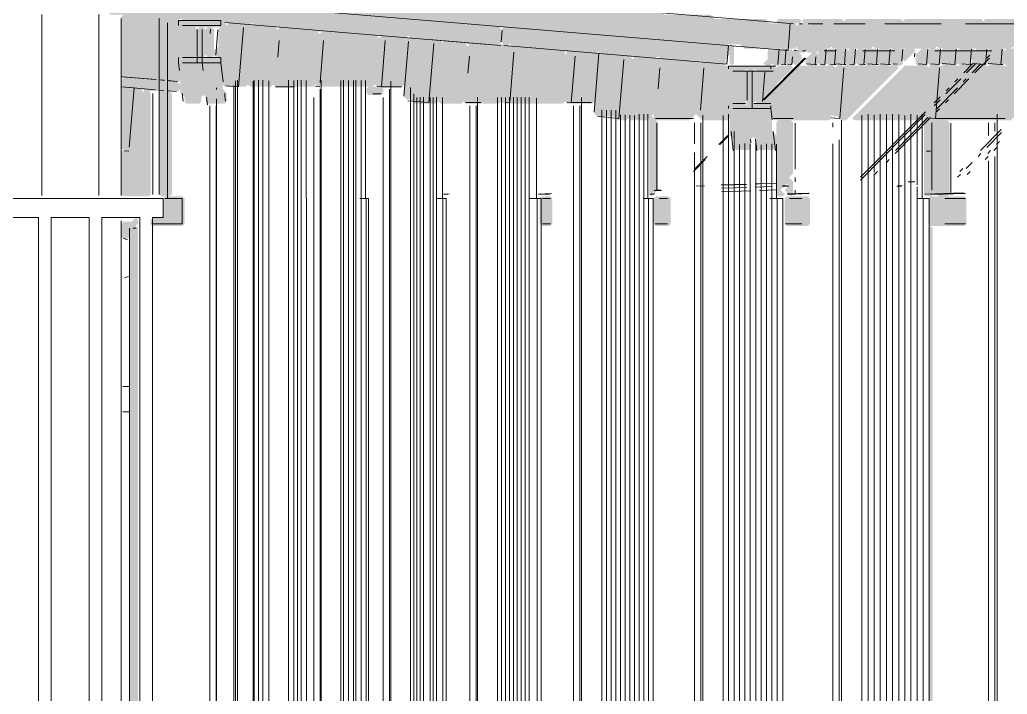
# Model space of a CAD drawing. Header units: millimetres. Extents: x 0 to 84100, y 0 to 59400.
# Drawn here: x 48104 to 50441, y 15711 to 17308 of the extents above; entities that cross this region are included whole.
import ezdxf

# ---------------------------------------------------------------- set-up
doc = ezdxf.new("R2010")
doc.units = ezdxf.units.MM
doc.layers.add('10_見えがかり', color=7, linetype='Continuous', lineweight=13)
doc.layers.add('12_見えがかり（ガラス）', color=5, linetype='Continuous', lineweight=9)

msp = doc.modelspace()

# ---------------------------------------------------------------- hatches: boundary and pattern name
at = {"layer": '10_見えがかり', "true_color": 0xbdbdbd}
for points in [[(43139, 17859.7), (43249, 17859.7), (43259, 17849.7), (43369, 17849.7), (43379, 17839.7), (43489, 17839.7), (43499, 17829.7), (43609, 17829.7), (43619, 17819.7), (43729, 17819.7), (43739, 17809.7), (43849, 17809.7), (43859, 17799.7), (43969, 17799.7), (43979, 17789.7), (44089, 17789.7), (44099, 17779.7), (44209, 17779.7), (44219, 17769.7), (44329, 17769.7), (44339, 17759.7), (44449, 17759.7), (44459, 17749.7), (44569, 17749.7), (44579, 17739.7), (44689, 17739.7), (44699, 17729.7), (44809, 17729.7), (44819, 17719.7), (44929, 17719.7), (44939, 17709.7), (45049, 17709.7), (45059, 17699.7), (45169, 17699.7), (45179, 17689.7), (45289, 17689.7), (45299, 17679.7), (45409, 17679.7), (45419, 17669.7), (45529, 17669.7), (45539, 17659.7), (45649, 17659.7), (45659, 17649.7), (45769, 17649.7), (45779, 17639.7), (45889, 17639.7), (45899, 17629.7), (46009, 17629.7), (46019, 17619.7), (46129, 17619.7), (46139, 17609.7), (46249, 17609.7), (46259, 17599.7), (46369, 17599.7), (46379, 17589.7), (46489, 17589.7), (46499, 17579.7), (46609, 17579.7), (46619, 17569.7), (46729, 17569.7), (46739, 17559.7), (46849, 17559.7), (46859, 17549.7), (46969, 17549.7), (46979, 17539.7), (47089, 17539.7), (47099, 17529.7), (47209, 17529.7), (47219, 17519.7), (47329, 17519.7), (47339, 17509.7), (47449, 17509.7), (47459, 17499.7), (47569, 17499.7), (47579, 17489.7), (47689, 17489.7), (47699, 17479.7), (47809, 17479.7), (47819, 17469.7), (47929, 17469.7), (47939, 17459.7), (48049, 17459.7), (48059, 17449.7), (48169, 17449.7), (48179, 17439.7), (48289, 17439.7), (48299, 17429.7), (48409, 17429.7), (48419, 17419.7), (48529, 17419.7), (48539, 17409.7), (48649, 17409.7), (48659, 17399.7), (48769, 17399.7), (48779, 17389.7), (48889, 17389.7), (48899, 17379.7), (49009, 17379.7), (49019, 17369.7), (49129, 17369.7), (49139, 17359.7), (49249, 17359.7), (49259, 17349.7), (49369, 17349.7), (49379, 17339.7), (49499, 17339.7), (49509, 17329.7), (49619, 17329.7), (49629, 17319.7), (49739, 17319.7), (49749, 17309.7), (49869, 17309.7), (49879, 17299.7), (49939, 17299.7), (49944, 17294.7), (49944, 17244.7), (49939, 17239.7), (49819, 17239.7), (49809, 17249.7), (49699, 17249.7), (49689, 17259.7), (49579, 17259.7), (49569, 17269.7), (49459, 17269.7), (49449, 17279.7), (49339, 17279.7), (49329, 17289.7), (49219, 17289.7), (49209, 17299.7), (49099, 17299.7), (49089, 17309.7), (48979, 17309.7), (48969, 17319.7), (48859, 17319.7), (48849, 17329.7), (48729, 17329.7), (48719, 17339.7), (48609, 17339.7), (48599, 17349.7), (48489, 17349.7), (48479, 17359.7), (48369, 17359.7), (48359, 17369.7), (48249, 17369.7), (48239, 17379.7), (48129, 17379.7), (48119, 17389.7), (48009, 17389.7), (47999, 17399.7), (47889, 17399.7), (47879, 17409.7), (47769, 17409.7), (47759, 17419.7), (47649, 17419.7), (47639, 17429.7), (47529, 17429.7), (47519, 17439.7), (47409, 17439.7), (47399, 17449.7), (47289, 17449.7), (47279, 17459.7), (47169, 17459.7), (47159, 17469.7), (47049, 17469.7), (47039, 17479.7), (46929, 17479.7), (46919, 17489.7), (46809, 17489.7), (46799, 17499.7), (46689, 17499.7), (46679, 17509.7), (46569, 17509.7), (46559, 17519.7), (46449, 17519.7), (46439, 17529.7), (46329, 17529.7), (46319, 17539.7), (46209, 17539.7), (46199, 17549.7), (46089, 17549.7), (46079, 17559.7), (45969, 17559.7), (45959, 17569.7), (45849, 17569.7), (45839, 17579.7), (45729, 17579.7), (45719, 17589.7), (45609, 17589.7), (45599, 17599.7), (45489, 17599.7), (45479, 17609.7), (45369, 17609.7), (45359, 17619.7), (45249, 17619.7), (45239, 17629.7), (45129, 17629.7), (45119, 17639.7), (45009, 17639.7), (44999, 17649.7), (44889, 17649.7), (44879, 17659.7), (44769, 17659.7), (44759, 17669.7), (44649, 17669.7), (44639, 17679.7), (44529, 17679.7), (44519, 17689.7), (44409, 17689.7), (44399, 17699.7), (44289, 17699.7), (44279, 17709.7), (44169, 17709.7), (44159, 17719.7), (44049, 17719.7), (44039, 17729.7), (43929, 17729.7), (43919, 17739.7), (43809, 17739.7), (43799, 17749.7), (43689, 17749.7), (43679, 17759.7), (43569, 17759.7), (43559, 17769.7), (43449, 17769.7), (43439, 17779.7), (43329, 17779.7), (43319, 17789.7), (43209, 17789.7), (43199, 17799.7), (43089, 17799.7), (43079, 17809.7), (43059, 17809.7), (43054, 17814.7), (43054, 17834.7), (43064, 17844.7), (43064, 17864.7), (43069, 17869.7), (43129, 17869.7)], [(46569, 17509.7), (46679, 17509.7), (46689, 17499.7), (46799, 17499.7), (46809, 17489.7), (46919, 17489.7), (46929, 17479.7), (47039, 17479.7), (47049, 17469.7), (47159, 17469.7), (47169, 17459.7), (47279, 17459.7), (47289, 17449.7), (47399, 17449.7), (47409, 17439.7), (47519, 17439.7), (47529, 17429.7), (47639, 17429.7), (47649, 17419.7), (47759, 17419.7), (47769, 17409.7), (47879, 17409.7), (47889, 17399.7), (47999, 17399.7), (48009, 17389.7), (48119, 17389.7), (48129, 17379.7), (48239, 17379.7), (48249, 17369.7), (48359, 17369.7), (48369, 17359.7), (48479, 17359.7), (48489, 17349.7), (48599, 17349.7), (48609, 17339.7), (48719, 17339.7), (48729, 17329.7), (48849, 17329.7), (48859, 17319.7), (48969, 17319.7), (48979, 17309.7), (49089, 17309.7), (49099, 17299.7), (49209, 17299.7), (49219, 17289.7), (49239, 17289.7), (49244, 17284.7), (49244, 17254.7), (49239, 17249.7), (49159, 17249.7), (49149, 17259.7), (49039, 17259.7), (49029, 17269.7), (48919, 17269.7), (48909, 17279.7), (48799, 17279.7), (48789, 17289.7), (48679, 17289.7), (48669, 17299.7), (48589, 17299.7), (48579, 17309.7), (48449, 17309.7), (48439, 17309.7), (48429, 17319.7), (48319, 17319.7), (48309, 17329.7), (48199, 17329.7), (48189, 17339.7), (48079, 17339.7), (48069, 17349.7), (47959, 17349.7), (47949, 17359.7), (47839, 17359.7), (47829, 17369.7), (47719, 17369.7), (47709, 17379.7), (47599, 17379.7), (47589, 17389.7), (47479, 17389.7), (47469, 17399.7), (47359, 17399.7), (47349, 17409.7), (47239, 17409.7), (47229, 17419.7), (47119, 17419.7), (47109, 17429.7), (46999, 17429.7), (46989, 17439.7), (46879, 17439.7), (46869, 17449.7), (46759, 17449.7), (46749, 17459.7), (46639, 17459.7), (46629, 17469.7), (46519, 17469.7), (46509, 17479.7), (46469, 17479.7), (46464, 17484.7), (46464, 17504.7), (46479, 17519.7), (46559, 17519.7)], [(48349, 17169.7), (48344, 17174.7), (48344, 17314.7), (48349, 17319.7), (48429, 17319.7), (48439, 17309.7), (48434, 17304.7), (48434, 17169.7)], [(48484, 17304.7), (48484, 17294.7), (48489, 17289.7), (48519, 17289.7), (48524, 17284.7), (48524, 17224.7), (48519, 17219.7), (48489, 17219.7), (48484, 17214.7), (48484, 17164.7), (48479, 17159.7), (48454, 17159.7), (48454, 17304.7), (48449, 17309.7), (48479, 17309.7)], [(48594, 17294.7), (48589, 17289.7), (48489, 17289.7), (48484, 17294.7), (48484, 17304.7), (48489, 17309.7), (48579, 17309.7)], [(48654, 17294.7), (48654, 17264.7), (48644, 17254.7), (48644, 17154.7), (48639, 17149.7), (48589, 17149.7), (48584, 17154.7), (48584, 17214.7), (48579, 17219.7), (48569, 17219.7), (48564, 17224.7), (48564, 17234.7), (48574, 17244.7), (48574, 17284.7), (48579, 17289.7), (48589, 17289.7), (48599, 17299.7), (48649, 17299.7)], [(48679, 17289.7), (48709, 17289.7), (48714, 17284.7), (48714, 17274.7), (48704, 17264.7), (48704, 17154.7), (48699, 17149.7), (48649, 17149.7), (48644, 17154.7), (48644, 17254.7), (48654, 17264.7), (48654, 17294.7), (48659, 17299.7), (48669, 17299.7)], [(49949, 17299.7), (49899, 17299.7), (49894, 17304.7), (49899, 17309.7), (49949, 17309.7), (49954, 17304.7)], [(49974, 17294.7), (49964, 17284.7), (49964, 17234.7), (49959, 17229.7), (49949, 17229.7), (49944, 17234.7), (49944, 17294.7), (49949, 17299.7), (49969, 17299.7)], [(50059, 17299.7), (50129, 17299.7), (50134, 17294.7), (50134, 17264.7), (50124, 17254.7), (50124, 17244.7), (50119, 17239.7), (50029, 17239.7), (50024, 17244.7), (50024, 17274.7), (50034, 17284.7), (50034, 17294.7), (50029, 17299.7), (49959, 17299.7), (49954, 17304.7), (49959, 17309.7), (50049, 17309.7)], [(50034, 17284.7), (50024, 17274.7), (50024, 17244.7), (50019, 17239.7), (49999, 17239.7), (49989, 17229.7), (49969, 17229.7), (49964, 17234.7), (49964, 17284.7), (49979, 17299.7), (50029, 17299.7), (50034, 17294.7)], [(50199, 17299.7), (50269, 17299.7), (50274, 17294.7), (50274, 17244.7), (50269, 17239.7), (50129, 17239.7), (50124, 17244.7), (50124, 17254.7), (50134, 17264.7), (50134, 17294.7), (50129, 17299.7), (50059, 17299.7), (50054, 17304.7), (50059, 17309.7), (50189, 17309.7)], [(50389, 17299.7), (50449, 17299.7), (50454, 17294.7), (50454, 17244.7), (50449, 17239.7), (50279, 17239.7), (50274, 17244.7), (50274, 17294.7), (50269, 17299.7), (50199, 17299.7), (50194, 17304.7), (50199, 17309.7), (50379, 17309.7)], [(50609, 17299.7), (50679, 17299.7), (50684, 17294.7), (50684, 17274.7), (50674, 17264.7), (50674, 17244.7), (50669, 17239.7), (50459, 17239.7), (50454, 17244.7), (50454, 17294.7), (50449, 17299.7), (50389, 17299.7), (50384, 17304.7), (50389, 17309.7), (50599, 17309.7)], [(48544, 17284.7), (48544, 17224.7), (48534, 17214.7), (48534, 17164.7), (48529, 17159.7), (48524, 17164.7), (48524, 17284.7), (48529, 17289.7), (48539, 17289.7)], [(48559, 17219.7), (48549, 17219.7), (48544, 17224.7), (48544, 17284.7), (48549, 17289.7), (48559, 17289.7), (48564, 17284.7), (48564, 17224.7)], [(48799, 17279.7), (48809, 17279.7), (48814, 17274.7), (48804, 17264.7), (48804, 17154.7), (48799, 17149.7), (48709, 17149.7), (48704, 17154.7), (48704, 17264.7), (48714, 17274.7), (48714, 17284.7), (48719, 17289.7), (48789, 17289.7)], [(48919, 17269.7), (48949, 17269.7), (48954, 17264.7), (48944, 17254.7), (48944, 17154.7), (48939, 17149.7), (48809, 17149.7), (48804, 17154.7), (48804, 17264.7), (48819, 17279.7), (48909, 17279.7)], [(49024, 17264.7), (49024, 17204.7), (49014, 17194.7), (49014, 17154.7), (49009, 17149.7), (48949, 17149.7), (48944, 17154.7), (48944, 17254.7), (48959, 17269.7), (49019, 17269.7)], [(49039, 17259.7), (49099, 17259.7), (49104, 17254.7), (49104, 17224.7), (49094, 17214.7), (49094, 17114.7), (49089, 17109.7), (49039, 17109.7), (49029, 17119.7), (49019, 17119.7), (49014, 17124.7), (49014, 17194.7), (49024, 17204.7), (49024, 17264.7), (49029, 17269.7)], [(49339, 17279.7), (49449, 17279.7), (49459, 17269.7), (49569, 17269.7), (49579, 17259.7), (49689, 17259.7), (49699, 17249.7), (49779, 17249.7), (49784, 17244.7), (49784, 17224.7), (49774, 17214.7), (49774, 17204.7), (49769, 17199.7), (49759, 17199.7), (49749, 17209.7), (49639, 17209.7), (49629, 17219.7), (49519, 17219.7), (49509, 17229.7), (49399, 17229.7), (49389, 17239.7), (49279, 17239.7), (49269, 17249.7), (49249, 17249.7), (49244, 17254.7), (49244, 17284.7), (49249, 17289.7), (49329, 17289.7)], [(49164, 17244.7), (49164, 17234.7), (49154, 17224.7), (49154, 17114.7), (49149, 17109.7), (49099, 17109.7), (49094, 17114.7), (49094, 17214.7), (49104, 17224.7), (49104, 17254.7), (49109, 17259.7), (49149, 17259.7)], [(49264, 17244.7), (49254, 17234.7), (49254, 17124.7), (49239, 17109.7), (49159, 17109.7), (49154, 17114.7), (49154, 17224.7), (49164, 17234.7), (49164, 17244.7), (49169, 17249.7), (49259, 17249.7)], [(49279, 17239.7), (49389, 17239.7), (49394, 17234.7), (49394, 17114.7), (49389, 17109.7), (49249, 17109.7), (49244, 17114.7), (49254, 17124.7), (49254, 17234.7), (49269, 17249.7)], [(49794, 17244.7), (49794, 17204.7), (49789, 17199.7), (49784, 17204.7), (49784, 17244.7), (49789, 17249.7)], [(49474, 17224.7), (49474, 17164.7), (49464, 17154.7), (49464, 17114.7), (49459, 17109.7), (49399, 17109.7), (49394, 17114.7), (49394, 17224.7), (49399, 17229.7), (49469, 17229.7)], [(49519, 17219.7), (49549, 17219.7), (49554, 17214.7), (49554, 17184.7), (49544, 17174.7), (49544, 17074.7), (49539, 17069.7), (49519, 17069.7), (49509, 17079.7), (49469, 17079.7), (49464, 17084.7), (49464, 17154.7), (49474, 17164.7), (49474, 17224.7), (49479, 17229.7), (49509, 17229.7)], [(49884, 17234.7), (49884, 17204.7), (49879, 17199.7), (49869, 17199.7), (49864, 17204.7), (49874, 17214.7), (49874, 17234.7), (49879, 17239.7)], [(49904, 17234.7), (49904, 17204.7), (49899, 17199.7), (49889, 17199.7), (49884, 17204.7), (49884, 17234.7), (49889, 17239.7), (49899, 17239.7)], [(49924, 17234.7), (49914, 17224.7), (49914, 17204.7), (49909, 17199.7), (49904, 17204.7), (49904, 17234.7), (49909, 17239.7), (49919, 17239.7)], [(49934, 17234.7), (49934, 17204.7), (49929, 17199.7), (49919, 17199.7), (49914, 17204.7), (49914, 17224.7), (49929, 17239.7)], [(49954, 17224.7), (49954, 17214.7), (49939, 17199.7), (49934, 17204.7), (49934, 17234.7), (49939, 17239.7)], [(49994, 17224.7), (49994, 17204.7), (49989, 17199.7), (49969, 17199.7), (49964, 17204.7), (49964, 17214.7), (49979, 17229.7), (49989, 17229.7)], [(50014, 17234.7), (50014, 17204.7), (50009, 17199.7), (49999, 17199.7), (49994, 17204.7), (49994, 17234.7), (49999, 17239.7), (50009, 17239.7)], [(50034, 17234.7), (50034, 17204.7), (50029, 17199.7), (50019, 17199.7), (50014, 17204.7), (50014, 17234.7), (50019, 17239.7), (50029, 17239.7)], [(50064, 17234.7), (50064, 17214.7), (50049, 17199.7), (50039, 17199.7), (50034, 17204.7), (50034, 17234.7), (50039, 17239.7), (50059, 17239.7)], [(50084, 17234.7), (50084, 17204.7), (50079, 17199.7), (50059, 17199.7), (50054, 17204.7), (50064, 17214.7), (50064, 17234.7), (50069, 17239.7), (50079, 17239.7)], [(50104, 17234.7), (50104, 17204.7), (50099, 17199.7), (50089, 17199.7), (50084, 17204.7), (50084, 17234.7), (50089, 17239.7), (50099, 17239.7)], [(50134, 17234.7), (50134, 17204.7), (50129, 17199.7), (50109, 17199.7), (50104, 17204.7), (50104, 17234.7), (50109, 17239.7), (50129, 17239.7)], [(50164, 17234.7), (50164, 17204.7), (50159, 17199.7), (50139, 17199.7), (50134, 17204.7), (50134, 17234.7), (50139, 17239.7), (50159, 17239.7)], [(50194, 17234.7), (50194, 17204.7), (50189, 17199.7), (50169, 17199.7), (50164, 17204.7), (50164, 17234.7), (50169, 17239.7), (50189, 17239.7)], [(50224, 17234.7), (50199, 17209.7), (50194, 17214.7), (50194, 17234.7), (50199, 17239.7), (50219, 17239.7)], [(50254, 17234.7), (50254, 17204.7), (50249, 17199.7), (50229, 17199.7), (50224, 17204.7), (50224, 17224.7), (50239, 17239.7), (50249, 17239.7)], [(50284, 17234.7), (50284, 17204.7), (50279, 17199.7), (50259, 17199.7), (50254, 17204.7), (50254, 17234.7), (50259, 17239.7), (50279, 17239.7)], [(50324, 17234.7), (50324, 17204.7), (50319, 17199.7), (50289, 17199.7), (50284, 17204.7), (50284, 17234.7), (50289, 17239.7), (50319, 17239.7)], [(50364, 17234.7), (50364, 17224.7), (50354, 17214.7), (50354, 17204.7), (50349, 17199.7), (50329, 17199.7), (50324, 17204.7), (50324, 17234.7), (50329, 17239.7), (50359, 17239.7)], [(50394, 17234.7), (50394, 17204.7), (50389, 17199.7), (50369, 17199.7), (50354, 17214.7), (50364, 17224.7), (50364, 17234.7), (50369, 17239.7), (50389, 17239.7)], [(50434, 17234.7), (50434, 17204.7), (50429, 17199.7), (50399, 17199.7), (50394, 17204.7), (50394, 17234.7), (50399, 17239.7), (50429, 17239.7)], [(50474, 17234.7), (50464, 17224.7), (50464, 17204.7), (50459, 17199.7), (50439, 17199.7), (50434, 17204.7), (50434, 17234.7), (50439, 17239.7), (50469, 17239.7)], [(48584, 17214.7), (48584, 17144.7), (48594, 17134.7), (48594, 17114.7), (48589, 17109.7), (48549, 17109.7), (48544, 17114.7), (48544, 17124.7), (48539, 17129.7), (48534, 17124.7), (48534, 17114.7), (48529, 17109.7), (48499, 17109.7), (48494, 17114.7), (48494, 17124.7), (48484, 17134.7), (48484, 17214.7), (48489, 17219.7), (48519, 17219.7), (48524, 17214.7), (48524, 17164.7), (48529, 17159.7), (48534, 17164.7), (48534, 17214.7), (48539, 17219.7), (48579, 17219.7)], [(49614, 17214.7), (49614, 17204.7), (49604, 17194.7), (49604, 17084.7), (49599, 17079.7), (49594, 17074.7), (49589, 17069.7), (49549, 17069.7), (49544, 17074.7), (49544, 17174.7), (49554, 17184.7), (49554, 17214.7), (49559, 17219.7), (49609, 17219.7)], [(49639, 17209.7), (49709, 17209.7), (49714, 17204.7), (49704, 17194.7), (49704, 17084.7), (49689, 17069.7), (49609, 17069.7), (49604, 17074.7), (49604, 17194.7), (49614, 17204.7), (49614, 17214.7), (49619, 17219.7), (49629, 17219.7)], [(49759, 17199.7), (49779, 17199.7), (49789, 17189.7), (49819, 17189.7), (49824, 17184.7), (49824, 17114.7), (49819, 17109.7), (49789, 17109.7), (49784, 17104.7), (49784, 17074.7), (49779, 17069.7), (49719, 17069.7), (49704, 17084.7), (49704, 17194.7), (49719, 17209.7), (49749, 17209.7)], [(49894, 17194.7), (49889, 17189.7), (49789, 17189.7), (49784, 17194.7), (49789, 17199.7), (49889, 17199.7)], [(50034, 17194.7), (50024, 17184.7), (50024, 17074.7), (50019, 17069.7), (49929, 17069.7), (49899, 17069.7), (49889, 17069.7), (49884, 17074.7), (49884, 17104.7), (49879, 17109.7), (49849, 17109.7), (49844, 17114.7), (49844, 17184.7), (49849, 17189.7), (49889, 17189.7), (49899, 17199.7), (49929, 17199.7), (49934, 17194.7), (49894, 17154.7), (49899, 17149.7), (49949, 17199.7), (50029, 17199.7)], [(50059, 17069.7), (50049, 17069.7), (50039, 17079.7), (50029, 17079.7), (50024, 17084.7), (50024, 17184.7), (50039, 17199.7), (50179, 17199.7), (50184, 17194.7)], [(50254, 17174.7), (50244, 17164.7), (50244, 17074.7), (50239, 17069.7), (50079, 17069.7), (50074, 17074.7), (50199, 17199.7), (50249, 17199.7), (50254, 17194.7)], [(50514, 17204.7), (50514, 17144.7), (50504, 17134.7), (50504, 17124.7), (50449, 17069.7), (50299, 17069.7), (50269, 17069.7), (50259, 17079.7), (50249, 17079.7), (50244, 17084.7), (50244, 17164.7), (50254, 17174.7), (50254, 17194.7), (50259, 17199.7), (50349, 17199.7), (50359, 17209.7), (50369, 17199.7), (50499, 17199.7), (50509, 17209.7)], [(49844, 17184.7), (49844, 17114.7), (49834, 17104.7), (49834, 17064.7), (49829, 17059.7), (49824, 17064.7), (49824, 17184.7), (49829, 17189.7), (49839, 17189.7)], [(48399, 17139.7), (48389, 17149.7), (48349, 17149.7), (48344, 17154.7), (48344, 17164.7), (48349, 17169.7), (48434, 17169.7), (48434, 17139.7)], [(48484, 17154.7), (48484, 17144.7), (48479, 17139.7), (48459, 17139.7), (48454, 17144.7), (48454, 17159.7), (48479, 17159.7)], [(48394, 17144.7), (48394, 17104.7), (48384, 17094.7), (48384, 17004.7), (48379, 16999.7), (48349, 16999.7), (48344, 17004.7), (48344, 17144.7), (48349, 17149.7), (48389, 17149.7)], [(48409, 16889.7), (48349, 16889.7), (48344, 16894.7), (48344, 16994.7), (48349, 16999.7), (48379, 16999.7), (48384, 17004.7), (48384, 17094.7), (48394, 17104.7), (48394, 17134.7), (48399, 17139.7), (48409, 17139.7), (48414, 17134.7), (48414, 16894.7)], [(48964, 17144.7), (48964, 17134.7), (48959, 17129.7), (48929, 17129.7), (48924, 17134.7), (48924, 17144.7), (48929, 17149.7), (48959, 17149.7)], [(49884, 17104.7), (49884, 17044.7), (49894, 17034.7), (49894, 17004.7), (49889, 16999.7), (49849, 16999.7), (49844, 17004.7), (49844, 17024.7), (49839, 17029.7), (49834, 17024.7), (49834, 17004.7), (49829, 16999.7), (49799, 16999.7), (49794, 17004.7), (49794, 17024.7), (49784, 17034.7), (49784, 17104.7), (49789, 17109.7), (49819, 17109.7), (49824, 17104.7), (49824, 17064.7), (49829, 17059.7), (49834, 17064.7), (49834, 17104.7), (49839, 17109.7), (49879, 17109.7)], [(48384, 16834.7), (48384, 16824.7), (48379, 16819.7), (48369, 16819.7), (48364, 16814.7), (48364, 16794.7), (48359, 16789.7), (48349, 16789.7), (48344, 16794.7), (48344, 16824.7), (48349, 16829.7), (48369, 16829.7), (48379, 16839.7)]]:
    msp.add_hatch(color=8, dxfattribs=at).paths.add_polyline_path(points)
at = {"layer": '10_見えがかり', "true_color": 0xe9dcc4}
for points in [[(48494, 16884.7), (48494, 16824.7), (48489, 16819.7), (48419, 16819.7), (48414, 16824.7), (48414, 16834.7), (48419, 16839.7), (48439, 16839.7), (48444, 16844.7), (48444, 16884.7), (48449, 16889.7), (48459, 16889.7), (48489, 16889.7)], [(49364, 16884.7), (49364, 16824.7), (49359, 16819.7), (49339, 16819.7), (49334, 16824.7), (49334, 16884.7), (49339, 16889.7), (49359, 16889.7)], [(49644, 16884.7), (49644, 16824.7), (49639, 16819.7), (49609, 16819.7), (49604, 16824.7), (49604, 16884.7), (49609, 16889.7), (49639, 16889.7)], [(49974, 16884.7), (49974, 16824.7), (49969, 16819.7), (49919, 16819.7), (49914, 16824.7), (49914, 16884.7), (49919, 16889.7), (49929, 16889.7), (49969, 16889.7)], [(50344, 16884.7), (50344, 16824.7), (50339, 16819.7), (50259, 16819.7), (50254, 16824.7), (50254, 16884.7), (50259, 16889.7), (50279, 16889.7), (50299, 16889.7), (50339, 16889.7)], [(48384, 16814.7), (48384, 14444.7), (48379, 14439.7), (48369, 14439.7), (48364, 14444.7), (48364, 16814.7), (48369, 16819.7), (48379, 16819.7)], [(50264, 16814.7), (50264, 14444.7), (50259, 14439.7), (50254, 14444.7), (50254, 16814.7), (50259, 16819.7)]]:
    msp.add_hatch(color=8, dxfattribs=at).paths.add_polyline_path(points)
at = {"layer": '12_見えがかり（ガラス）', "true_color": 0xdce9f2}
for points in [[(48449, 17309.7), (48454, 17304.7), (48454, 17144.7), (48464, 17134.7), (48464, 16894.7), (48459, 16889.7), (48439, 16889.7), (48434, 16894.7), (48434, 17304.7), (48439, 17309.7)], [(49599, 17079.7), (49614, 17064.7), (49614, 16904.7), (49599, 16889.7), (49594, 16894.7), (49594, 17074.7)], [(49929, 17069.7), (49934, 17064.7), (49934, 16944.7), (49924, 16934.7), (49934, 16924.7), (49934, 16894.7), (49929, 16889.7), (49914, 16904.7), (49924, 16914.7), (49919, 16919.7), (49904, 16904.7), (49914, 16894.7), (49909, 16889.7), (49899, 16889.7), (49894, 16894.7), (49894, 17064.7), (49899, 17069.7)], [(50259, 17079.7), (50269, 17069.7), (50299, 17069.7), (50304, 17064.7), (50304, 16894.7), (50299, 16889.7), (50279, 16889.7), (50269, 16899.7), (50259, 16889.7), (50249, 16889.7), (50244, 16894.7), (50244, 17074.7), (50249, 17079.7)]]:
    msp.add_hatch(color=8, dxfattribs=at).paths.add_polyline_path(points)

# ---------------------------------------------------------------- linework, layer by layer
at = {"layer": '10_見えがかり'}
for points in [[(49927.3, 17299), (43061.8, 17870.4)], [(49922, 17235.4), (43056.5, 17806.9)], [(48156.2, 17320.7), (48156.2, 16892.1)], [(48156.2, 16892.1), (48156.2, 17320.7)], [(48291.2, 17320.7), (48291.2, 16892.1)], [(48291.2, 17320.7), (48291.2, 16892.1)], [(48343.7, 16892.1), (48343.7, 17310.8)], [(48479.5, 17294.4), (48479.5, 17306.4)], [(48479.5, 17306.4), (48579.5, 17306.4)], [(48579.5, 17294.4), (48489.5, 17294.4)], [(48523.5, 17294.4), (48535.5, 17294.4)], [(48579.5, 17294.4), (48579.5, 17306.4)], [(48589, 17301.5), (48877.9, 17277.4)], [(49922, 17235.4), (49927.3, 17299)], [(49927.3, 17299), (49934.5, 17298.7)], [(49949, 17298.3), (49955.8, 17298.3)], [(49969.4, 17298.3), (50004.3, 17298.3)], [(50030.5, 17298.3), (50104.5, 17298.3)], [(50151.2, 17298.3), (50274.7, 17298.3)], [(50274.7, 17298.3), (50284.3, 17298.3)], [(50342.1, 17298.3), (50457.7, 17298.3)], [(48523.5, 17206.4), (48523.5, 17284.6)], [(48535.5, 17206.4), (48535.5, 17284.6)], [(48554.5, 17275.6), (48555.3, 17285.5)], [(48572.9, 17283.9), (48568, 17224.1)], [(48633.6, 17289.5), (48621.9, 17149.4)], [(49242.2, 17247.1), (48877.9, 17277.4)], [(49243, 17256), (49245.2, 17282.8)], [(48718.1, 17259), (48714.8, 17219.2)], [(48823, 17259), (48814.7, 17159.4)], [(48968.9, 17259), (48959.8, 17149.4)], [(49023.8, 17256.4), (49013, 17126.8)], [(49083.6, 17251.4), (49071.9, 17111.9)], [(49242.2, 17247.1), (49072.9, 17261.2)], [(49249.2, 17246.7), (49777.3, 17202.7)], [(49777.3, 17202.7), (49781, 17247.4)], [(49167.9, 17221.5), (49164.6, 17181.7)], [(49273.4, 17231.5), (49263.5, 17111.9)], [(49418.1, 17221.5), (49409, 17111.9)], [(49474.6, 17228.9), (49463, 17089.3)], [(49898, 17202.2), (49901, 17238)], [(49914.5, 17202.2), (49917.5, 17238)], [(49936.5, 17234.9), (49943.7, 17234.7)], [(49964.1, 17234.7), (49957.3, 17234.7)], [(50007.8, 17234.7), (50025.2, 17234.7)], [(50009, 17202.2), (50012, 17238)], [(50025.2, 17234.7), (50034.5, 17234.7)], [(50032.1, 17202.2), (50035.1, 17238)], [(50055.2, 17202.2), (50058.2, 17238)], [(50078.3, 17202.2), (50081.3, 17238)], [(50099.2, 17234.7), (50127, 17234.7)], [(50101.5, 17202.2), (50104.4, 17238)], [(50127, 17234.7), (50174.4, 17234.7)], [(50130.9, 17202.2), (50133.9, 17238)], [(50160.6, 17202.2), (50163.6, 17238)], [(50191.1, 17211.1), (50193.3, 17238)], [(50221.5, 17220.1), (50222.3, 17229)], [(50249.8, 17202.2), (50252.7, 17238)], [(50269.4, 17234.7), (50404.2, 17234.7)], [(50279.5, 17202.2), (50282.4, 17238)], [(50316.6, 17202.2), (50319.6, 17238)], [(50352.9, 17202.2), (50355.9, 17238)], [(50389.2, 17202.2), (50392.2, 17238)], [(50399.4, 17224.5), (50392.4, 17217.4)], [(50425.5, 17202.2), (50428.5, 17238)], [(48479.5, 17206.4), (48479.5, 17218.4)], [(48481.8, 17188.2), (48479.5, 17206.4)], [(48489.5, 17218.4), (48579.5, 17218.4)], [(48579.5, 17206.4), (48489.5, 17206.4)], [(48535.5, 17206.4), (48523.5, 17206.4)], [(48537.8, 17188.2), (48535.5, 17206.4)], [(48579.5, 17206.4), (48579.5, 17218.4)], [(48585.2, 17161), (48579.5, 17206.4)], [(49533.6, 17213.9), (49521.9, 17074.4)], [(49781, 17192.1), (49781, 17198.1)], [(49786.5, 17198.1), (49781, 17198.1)], [(49781, 17198.1), (49881, 17198.1)], [(49802, 17198.1), (49822, 17198.1)], [(49852, 17198.1), (49892, 17198.1)], [(49961.1, 17217.4), (49863.2, 17118.5)], [(49963.7, 17217.4), (49865.8, 17118.5)], [(49881, 17192.1), (49881, 17198.1)], [(49881, 17198.1), (49892, 17198.1)], [(49914.5, 17202.2), (49904.6, 17203)], [(49914.5, 17202.2), (49916.7, 17202.2)], [(49931.1, 17202.2), (49921.1, 17203)], [(49931.1, 17202.2), (49932.6, 17220.1)], [(49985.9, 17202.2), (49966, 17203.9)], [(49985.9, 17202.2), (49987.4, 17220.1)], [(49985.9, 17202.2), (49989, 17202.2)], [(50009, 17202.2), (49999, 17203)], [(50032.1, 17202.2), (50022.1, 17203)], [(50032.1, 17202.2), (50035.2, 17202.2)], [(50055.2, 17202.2), (50035.3, 17203.9)], [(50055.2, 17202.2), (50058.3, 17202.2)], [(50078.3, 17202.2), (50068.4, 17203)], [(50101.5, 17202.2), (50091.5, 17203)], [(50101.5, 17202.2), (50104.5, 17202.2)], [(50130.9, 17202.2), (50111, 17203.9)], [(50130.9, 17202.2), (50134.9, 17202.2)], [(50160.6, 17202.2), (50140.7, 17203.9)], [(50160.6, 17202.2), (50164.6, 17202.2)], [(50180.4, 17203), (50170.4, 17203.9)], [(50249.8, 17202.2), (50229.8, 17203.9)], [(50279.5, 17202.2), (50259.5, 17203.9)], [(50316.6, 17202.2), (50286.7, 17204.7)], [(50352.9, 17202.2), (50333, 17203.9)], [(50358.7, 17203.3), (50337.7, 17182.1)], [(50365.3, 17203.3), (50344.3, 17182.1)], [(50352.9, 17202.2), (50357.7, 17202.2)], [(50378.4, 17203.3), (50357.5, 17182.1)], [(50389.2, 17202.2), (50359.3, 17204.7)], [(50399, 17217.4), (50364.1, 17182.1)], [(50425.5, 17202.2), (50395.6, 17204.7)], [(50425.5, 17202.2), (50430.3, 17202.2)], [(49618.5, 17194), (49614.4, 17144.2)], [(49723, 17194), (49714.7, 17094.3)], [(49881, 17186.1), (49791, 17186.1)], [(49825, 17117.6), (49825, 17186.1)], [(49825, 17186.1), (49837, 17186.1)], [(49837, 17098.1), (49837, 17186.1)], [(49867.3, 17184), (49861.5, 17114.3)], [(49886.5, 17186.1), (49881, 17186.1)], [(50054, 17194), (50044.1, 17074.4)], [(50280.6, 17194), (50270.6, 17074.4)], [(48345.4, 17173), (48425, 17166.4)], [(48347.4, 17172.8), (48427, 17166.2)], [(48435, 17165.5), (48444.9, 17164.7)], [(48437, 17165.4), (48446.9, 17164.5)], [(48454.9, 17163.9), (48474.8, 17162.2)], [(48456.9, 17163.7), (48476.8, 17162)], [(48614.4, 17163.7), (48614.4, 14439.7), (48569.2, 14439.7), (48569.2, 17121)], [(48592, 17151.9), (48621.9, 17149.4)], [(48619.5, 17164.7), (48619.5, 14439.7), (48599.9, 14439.7)], [(48656.6, 17162.7), (48656.6, 14439.7), (48610.9, 14439.7), (48610.9, 17152)], [(48659.1, 17164.7), (48659.1, 14439.7), (48639.9, 14439.7)], [(48669.3, 17164.7), (48669.3, 14439.7), (48649.9, 14439.7)], [(48679.5, 17164.7), (48679.5, 14439.7), (48659.9, 14439.7)], [(48739.7, 17164.7), (48739.7, 14439.7), (48693.6, 14439.7), (48693.6, 17163.7)], [(48752.5, 17164.3), (48752.5, 14439.7), (48729.9, 14439.7)], [(48761, 17164.6), (48761, 14439.7), (48739.9, 14439.7)], [(48769.6, 17164.7), (48769.6, 14439.7), (48749.9, 14439.7)], [(48781.7, 17164.5), (48781.7, 16884.7), (48782.4, 16884.7), (48782.4, 14439.7), (48759.9, 14439.7)], [(48863.7, 17164), (48863.7, 14439.7), (48817.2, 14439.7), (48817.2, 17164.6)], [(48869.7, 17164.7), (48869.7, 14439.7), (48849.9, 14439.7)], [(48881.6, 17164.5), (48881.6, 14439.7), (48859.9, 14439.7)], [(48893.6, 17164), (48893.6, 14439.7), (48869.9, 14439.7)], [(48899.6, 17164.7), (48899.6, 14439.7), (48879.9, 14439.7)], [(48911.5, 17164.5), (48911.5, 14439.7), (48889.9, 14439.7)], [(48922.5, 17164.3), (48922.5, 16884.7), (48923.5, 16884.7), (48923.5, 14439.7), (48899.9, 14439.7)], [(49028.7, 17147.9), (49028.7, 14439.7), (48981.8, 14439.7), (48981.8, 17162.8)], [(50330.4, 17168), (50295.5, 17132.7)], [(50350.1, 17168), (50315.2, 17132.7)], [(50323.8, 17168), (50316.8, 17161)], [(50343.5, 17168), (50336.6, 17160.9)], [(48345.4, 17149), (48425, 17142.4)], [(48374.4, 17146.6), (48354.5, 17148.2)], [(48374.4, 17146.6), (48362.7, 17006.4)], [(48418.9, 16894.3), (48418.9, 17133.8)], [(48435, 17141.5), (48444.9, 17140.7)], [(48454.9, 17139.9), (48474.8, 17138.2)], [(48490.9, 17115.5), (48488.6, 17133.7)], [(48569.2, 17142.6), (48569.2, 17146.8)], [(48590.9, 17115.5), (48588.6, 17133.7)], [(48709, 17149.4), (48754.1, 17149.4)], [(48804, 17150.2), (48813.9, 17149.4)], [(48815, 17143.8), (48815, 14439.7)], [(48958.9, 17132.4), (48939.8, 17132.4)], [(48949.8, 17150.2), (48959.8, 17149.4)], [(48959.8, 17149.4), (49007.5, 17149.4)], [(48978.9, 17143.8), (48978.9, 14439.7)], [(49036.4, 17132.8), (49036.4, 14439.7), (49009.9, 14439.7)], [(50322.6, 17146.8), (50273.7, 17097.4)], [(50302.8, 17146.8), (50295.9, 17139.8)], [(48548, 17106.4), (48545.7, 17124.6)], [(48553.9, 17103.9), (48553.9, 14439.7)], [(48553.9, 14289.7), (48553.9, 17103.8)], [(48568.9, 14439.7), (48568.9, 17103.9)], [(48800, 14289.7), (48800, 17123.8)], [(48800, 17123.8), (48800, 14439.7)], [(48964, 14289.7), (48964, 17123.8)], [(48964, 17123.8), (48964, 14439.7)], [(49044, 17123.8), (49044, 14439.7), (49019.9, 14439.7)], [(49022.1, 17116.1), (49071.9, 17111.9)], [(49051.7, 17124.5), (49051.7, 14439.7), (49029.9, 14439.7)], [(49059.4, 17124.7), (49059.4, 14439.7), (49039.9, 14439.7)], [(49074.8, 17123.6), (49074.8, 14439.7), (49049.9, 14439.7)], [(49082.5, 17124.3), (49082.5, 14439.7), (49059.9, 14439.7)], [(49090.2, 17124.7), (49090.2, 14439.7), (49069.9, 14439.7)], [(49104.2, 17123.8), (49104.2, 16884.7), (49105.5, 16884.7), (49105.5, 14439.7), (49103.6, 14439.7), (49079.9, 14439.7)], [(49158.8, 17111.9), (49194.8, 17111.9)], [(49168.8, 17103.9), (49168.8, 14439.7)], [(49168.8, 14289.7), (49168.8, 17103.8)], [(49183.8, 17103.9), (49183.8, 14439.7)], [(49234.5, 17123.7), (49234.5, 14439.7), (49187.3, 14439.7), (49187.3, 17124.6)], [(49243.9, 17123.9), (49243.9, 14439.7), (49219.9, 14439.7)], [(49253.3, 17124.1), (49253.3, 14439.7), (49229.9, 14439.7)], [(49262.7, 17124.2), (49262.7, 14439.7), (49239.9, 14439.7)], [(49272.1, 17124.4), (49272.1, 14439.7), (49249.9, 14439.7)], [(49253.5, 17112.7), (49263.5, 17111.9)], [(49281.4, 17124.5), (49281.4, 14439.7), (49259.9, 14439.7)], [(49290.8, 17124.6), (49290.8, 14439.7), (49269.9, 14439.7)], [(49300.2, 17124.7), (49300.2, 14439.7), (49279.9, 14439.7)], [(49309.6, 17124.7), (49309.6, 14439.7), (49289.9, 14439.7)], [(49326.9, 17122.5), (49326.9, 16884.7), (49328.4, 16884.7), (49328.4, 14439.7), (49326, 14439.7), (49299.9, 14439.7)], [(49399, 17112.7), (49409, 17111.9)], [(49409, 17111.9), (49456.6, 17111.9)], [(49414.5, 17103.9), (49414.5, 14439.7)], [(49414.5, 14289.7), (49414.5, 17103.8)], [(49429.5, 17103.9), (49429.5, 14439.7)], [(49481.2, 17094.5), (49481.2, 14439.7), (49433.6, 14439.7), (49433.6, 17123.7)], [(49781, 17098.1), (49781, 17104.1)], [(49791, 17110.1), (49821, 17110.1)], [(49841, 17110.1), (49881, 17110.1)], [(49881, 17098.1), (49881, 17104.1)], [(50281.5, 17118.6), (50267.5, 17104.5)], [(50281.9, 17125.6), (50267.9, 17111.5)], [(50301.3, 17118.6), (50294.3, 17111.5)], [(49492.3, 17094.3), (49492.3, 14439.7), (49469.9, 14439.7)], [(49503.4, 17094.1), (49503.4, 14439.7), (49479.9, 14439.7)], [(49514.5, 17093.7), (49514.5, 14439.7), (49489.9, 14439.7)], [(49525.6, 17083.2), (49525.6, 14439.7), (49499.9, 14439.7)], [(49536.7, 17082.6), (49536.7, 14439.7), (49509.9, 14439.7)], [(49547.8, 17081.9), (49547.8, 14439.7), (49519.9, 14439.7)], [(49558.9, 17081), (49558.9, 14439.7), (49529.9, 14439.7)], [(49570, 17084.7), (49570, 14439.7), (49539.9, 14439.7)], [(49581.1, 17084.6), (49581.1, 14439.7), (49559.9, 14439.7)], [(49590.3, 17084.6), (49590.3, 16884.7), (49592.1, 16884.7), (49592.1, 14439.7), (49589.3, 14439.7), (49569.9, 14439.7)], [(49768.6, 17081.3), (49768.6, 14439.7), (49720.6, 14439.7), (49720.6, 17082.1)], [(49781.4, 17084.5), (49781.4, 14439.7), (49749.9, 14439.7)], [(49881, 17098.1), (49791, 17098.1)], [(49837, 17098.1), (49825, 17098.1)], [(49884, 17070.8), (49881, 17098.1)], [(50096.8, 17082.5), (50096.8, 14439.7), (50048.4, 14439.7), (50048.4, 17070.3)], [(50111.3, 17084.5), (50111.3, 14439.7), (50079.9, 14439.7)], [(50246.6, 17083.3), (50093, 16927.9)], [(50247, 17090.3), (50093.4, 16935)], [(50140.3, 17084.6), (50140.3, 14439.7), (50109.9, 14439.7)], [(50125.8, 17083.1), (50125.8, 16946.3)], [(50169.2, 17084.7), (50169.2, 14439.7), (50139.9, 14439.7)], [(50154.7, 17083.6), (50154.7, 16975.8)], [(50183.7, 17083.9), (50183.7, 14439.7), (50159.9, 14439.7)], [(50198.2, 17081.6), (50198.2, 14439.7), (50169.9, 14439.7)], [(50212.7, 17084.2), (50212.7, 14439.7), (50179.9, 14439.7)], [(50239.3, 17084.7), (50239.3, 16884.7), (50241.7, 16884.7), (50241.7, 14439.7), (50237.9, 14439.7), (50209.9, 14439.7)], [(50227.2, 17082.3), (50227.2, 16917.1)], [(50280.3, 17097.4), (50273.3, 17090.3)], [(50465.7, 17063.1), (50465.7, 14439.7), (50416.9, 14439.7), (50416.9, 17084.5)], [(49472.1, 17078.6), (49521.9, 17074.4)], [(49608.6, 17074.4), (49698.3, 17074.4)], [(49700.9, 17014), (49700.9, 17063.9)], [(49700.9, 17063.9), (49700.9, 17014.1)], [(49715.8, 17063.9), (49715.8, 14439.7)], [(49886.7, 17074.4), (49934.2, 17074.4)], [(50024.2, 17076.1), (50044.1, 17074.4)], [(50028.2, 17053.9), (50028.2, 17063.9)], [(50028.2, 17063.9), (50028.2, 17054)], [(50259.4, 17076.2), (50175.6, 16991.5)], [(50252.8, 17076.2), (50176, 16998.5)], [(50250.8, 17076.1), (50270.6, 17074.4)], [(50262.4, 16904.2), (50262.4, 17063.9)], [(50270.6, 17074.4), (50435.7, 17074.4)], [(50396.1, 17034), (50396.1, 17063.9)], [(50396.1, 17063.9), (50396.1, 17034)], [(50410.9, 17063.9), (50410.9, 17044)], [(49779.2, 17033.8), (49758.2, 17012.6)], [(49781.8, 17033.8), (49760.8, 17012.6)], [(49794.2, 17043.8), (49794.2, 14439.7), (49769.9, 14439.7)], [(49792, 16998.1), (49787, 17043.5)], [(49892, 16998.1), (49887, 17043.5)], [(50426.4, 17048), (50377.6, 16998.5)], [(50427.3, 17040.9), (50392.4, 17005.6)], [(49807, 17012.4), (49807, 14439.7), (49779.9, 14439.7)], [(49819.8, 17014.7), (49819.8, 14439.7), (49789.9, 14439.7)], [(49832.6, 17014.3), (49832.6, 14439.7), (49809.9, 14439.7)], [(49845.4, 17013.3), (49845.4, 14439.7), (49819.9, 14439.7)], [(49858.1, 17011.6), (49858.1, 14439.7), (49829.9, 14439.7)], [(49834, 17016.3), (49833, 17025.3)], [(49870.9, 17014.6), (49870.9, 14439.7), (49839.9, 14439.7)], [(49848, 16998.1), (49845, 17025.3)], [(49883.7, 17013.9), (49883.7, 14439.7), (49859.9, 14439.7)], [(49894.3, 17013.7), (49894.3, 16884.7), (49896.5, 16884.7), (49896.5, 14439.7), (49869.9, 14439.7)], [(50028.2, 17014.1), (50028.2, 14439.7)], [(50028.2, 14289.7), (50028.2, 17014)], [(50043.1, 17024), (50043.1, 14439.7)], [(50422.2, 17019.7), (50415.2, 17012.6)], [(48352, 16997.9), (48361.9, 16997.1)], [(49700.9, 14289.7), (49700.9, 16994.1)], [(49700.9, 16994.1), (49700.9, 14439.7)], [(50249.2, 16997.1), (50259, 16997.1)], [(50378.5, 16991.5), (50371.5, 16984.4)], [(50401.3, 16998.5), (50394.3, 16991.5)], [(50416.1, 17005.6), (50409.2, 16998.5)], [(49725.9, 16977.3), (49697.9, 16949.1)], [(49730.2, 16984.4), (49702.2, 16956.2)], [(50154.7, 16973.6), (50154.7, 14439.7), (50129.9, 14439.7)], [(50161.6, 16977.3), (50154.7, 16970.3)], [(50357.6, 16970.3), (50343.6, 16956.2)], [(50395.2, 16984.4), (50388.2, 16977.3)], [(50396.1, 14289.7), (50396.1, 16974.1)], [(50396.1, 16974.1), (50396.1, 14439.7)], [(50410.9, 16984.1), (50410.9, 14439.7)], [(50125.8, 16943.1), (50125.8, 14439.7), (50099.9, 14439.7)], [(50133.7, 16949.1), (50126.7, 16942)], [(50329.7, 16942), (50322.7, 16935)], [(50335.7, 16956.2), (50328.8, 16949.1)], [(50352.5, 16949.1), (50345.5, 16942)], [(49823.8, 16918.2), (49764.1, 16916.2)], [(49824, 16918.9), (49764.2, 16916.9)], [(49853.7, 16919.2), (49843.8, 16918.9)], [(49893.8, 16921.2), (49843.9, 16919.6)], [(50216.2, 16924.6), (50206.3, 16924.2)], [(50218.3, 16924.9), (50208.3, 16924.6)], [(50220, 16923.9), (50210.1, 16923.6)], [(50222.1, 16924.2), (50212.1, 16923.9)], [(49116.6, 16895.3), (49106.6, 16894.9)], [(49120, 16895.6), (49110, 16895.3)], [(49360.4, 16895.9), (49330.5, 16894.9)], [(49362.4, 16896.3), (49332.6, 16895.3)], [(49354.2, 16894.9), (49334.3, 16894.3)], [(49356.3, 16895.3), (49336.3, 16894.6)], [(49605.1, 16895.3), (49595.2, 16894.9)], [(49605.9, 16895.6), (49595.9, 16895.3)], [(49615, 16903.9), (49605, 16903.6)], [(49619.1, 16904.6), (49609.2, 16904.3)], [(49621.2, 16904.9), (49611.2, 16904.6)], [(49622.9, 16903.9), (49612.9, 16903.6)], [(49724.2, 16914.9), (49704.3, 16914.2)], [(49833.7, 16902.9), (49764.2, 16900.6)], [(49824, 16910.9), (49764.3, 16908.9)], [(49883.7, 16912.9), (49843.9, 16911.6)], [(49894.1, 16905.3), (49854.3, 16903.9)], [(49917.7, 16914.6), (49907.7, 16914.2)], [(49919.7, 16914.9), (49909.8, 16914.6)], [(49921.5, 16913.9), (49911.5, 16913.6)], [(49923.5, 16914.2), (49913.6, 16913.9)], [(49969.5, 16897.6), (49919.9, 16895.9)], [(49970.1, 16897.3), (49920.5, 16895.6)], [(49971.3, 16896.6), (49921.7, 16894.9)], [(49971.9, 16896.3), (49922.3, 16894.6)], [(50189.3, 16913.9), (50179.4, 16913.6)], [(50190, 16914.2), (50180.1, 16913.9)], [(50191.5, 16914.9), (50181.6, 16914.6)], [(50192.2, 16915.2), (50182.3, 16914.9)], [(50227.2, 16912.3), (50227.2, 14439.7), (50199.9, 14439.7)], [(50334.1, 16898.3), (50244.9, 16895.3)], [(50336, 16897.9), (50246.8, 16894.9)], [(50339.8, 16897.3), (50260.6, 16894.6)], [(50341.7, 16896.9), (50262.5, 16894.3)], [(47143.3, 16884.7), (48443.3, 16884.7)], [(48443.3, 16884.7), (48443.3, 16839.7), (48418.4, 16839.7), (48418.4, 14289.7), (48388.3, 14289.7), (48388.3, 16839.7), (48298.4, 16839.7), (48298.4, 14289.7), (48268.3, 14289.7), (48268.3, 16839.7), (48178.4, 16839.7), (48178.4, 14289.7), (48148.3, 14289.7), (48148.3, 16839.7), (48058.4, 16839.7)], [(48452.7, 16884.7), (48488.7, 16884.7)], [(48488.7, 16884.7), (48488.7, 16824.7)], [(48909, 16884.7), (48929.5, 16884.7)], [(48929.5, 16884.7), (48929.5, 14439.7), (48909.9, 14439.7)], [(49089, 16884.7), (49113.2, 16884.7)], [(49113.2, 16884.7), (49113.2, 14439.7), (49089.9, 14439.7)], [(49309, 16884.7), (49337.8, 16884.7)], [(49337.8, 16884.7), (49337.8, 14439.7), (49309.9, 14439.7)], [(49359.8, 16884.7), (49340.7, 16884.7)], [(49579, 16884.7), (49603.2, 16884.7)], [(49603.2, 16884.7), (49603.2, 14439.7), (49579.9, 14439.7)], [(49636.6, 16884.7), (49617.5, 16884.7)], [(49879, 16884.7), (49909.3, 16884.7)], [(49909.3, 16884.7), (49909.3, 14439.7), (49879.9, 14439.7)], [(49954.2, 16884.7), (49925.3, 16884.7)], [(50229, 16884.7), (50256.1, 16884.7)], [(50256.1, 16884.7), (50256.1, 14439.7), (50229.9, 14439.7)], [(50341.6, 16884.7), (50293, 16884.7)], [(48343.7, 14439.7), (48343.7, 16832.3)], [(48416.7, 16824.7), (48488.7, 16824.7)], [(49359.8, 16824.7), (49340.7, 16824.7)], [(49636.6, 16824.7), (49607.9, 16824.7)], [(49954.2, 16824.7), (49915.6, 16824.7)], [(50341.6, 16824.7), (50293, 16824.7)], [(48363.7, 14439.7), (48363.7, 16814.7)], [(48371.7, 16814.7), (48379.7, 16814.7)], [(48349.5, 16790.7), (48358.7, 16786.9)], [(48349.8, 16790.7), (48359, 16786.9)], [(48361.3, 16699.8), (48351.6, 16697)], [(48348.1, 16439.7), (48358.1, 16439.7)], [(48352.3, 16439.7), (48362.2, 16439.7)], [(48348.1, 16379.7), (48358.1, 16379.7)], [(48352.3, 16379.7), (48362.2, 16379.7)], [(48355.9, 16379.7), (48361.8, 16379.7)]]:
    msp.add_lwpolyline(points, dxfattribs=at)
at = {"layer": '12_見えがかり（ガラス）'}
for points in [[(48433.7, 17311), (48433.7, 16894.6)], [(48453.7, 17301.1), (48453.7, 16884.7)], [(49611.4, 16904.5), (49611.4, 17063.2)], [(49938.8, 16954.1), (49938.8, 17063.2)], [(50306.9, 16894.6), (50306.9, 17063.2)], [(49938.8, 16924.4), (49938.8, 16934.3)], [(49938.8, 16894.6), (49938.8, 16904.5)], [(48447, 16884.7), (48453.7, 16884.7)]]:
    msp.add_lwpolyline(points, dxfattribs=at)

doc.saveas('drawing.dxf')
